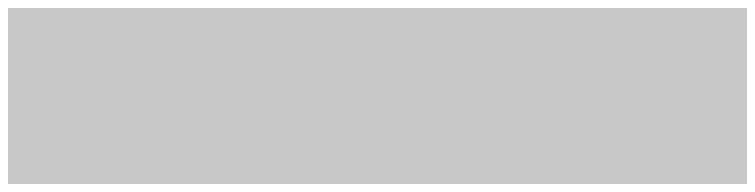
# Model space of a CAD drawing. Header units: inches. Extents: x -27 to 89, y -7 to 71.
# Drawn here: x -0.9799 to -0.8763, y 15.2995 to 15.3227 of the extents above; entities that cross this region are included whole.
import ezdxf

# ---------------------------------------------------------------- set-up
doc = ezdxf.new("R2010")
doc.units = ezdxf.units.IN
for name, color, linetype in [('Dimensions', 6, 'Continuous'), ('Top Overlay', 2, 'Continuous'), ('Top Solder', 216, 'Continuous')]:
    doc.layers.add(name, color=color, linetype=linetype)

# ---------------------------------------------------------------- blocks, each defined once
blk = doc.blocks.new('LED_0402_11')
at = {"layer": 'Top Solder'}
blk.add_hatch(color=216, dxfattribs=at).paths.add_polyline_path([(0.0634, 0.4616), (0.8866, 0.4616), (0.8866, -0.4616), (0.0634, -0.4616)])
at = {"layer": 'Top Overlay', "const_width": 0.127}
blk.add_lwpolyline([(0.9398, -0.4572), (-0.889, -0.4572)], dxfattribs=at)

msp = doc.modelspace()

# ---------------------------------------------------------------- linework, layer by layer
at = {"layer": 'Dimensions', "const_width": 0.254}
for points in [[(-0.9, 15.2), (-0.9, 15.47497)], [(-0.9, 15.2), (-0.675, 15.2)]]:
    msp.add_lwpolyline(points, dxfattribs=at)
at = {"layer": 'Dimensions', "const_width": 0.127}
msp.add_lwpolyline([(-0.9635, 15.2, 1), (-0.8365, 15.2, 1)], format="xyb", close=True, dxfattribs=at)
msp.add_lwpolyline([(-0.9635, 15.2, 1), (-0.8365, 15.2, 1)], format="xyb", close=True, dxfattribs=at)

# ---------------------------------------------------------------- block references
at = {"rotation": 270}
msp.add_blockref('LED_0402_11', (-0.49708, 16.09179), dxfattribs=at)

doc.saveas('drawing.dxf')
